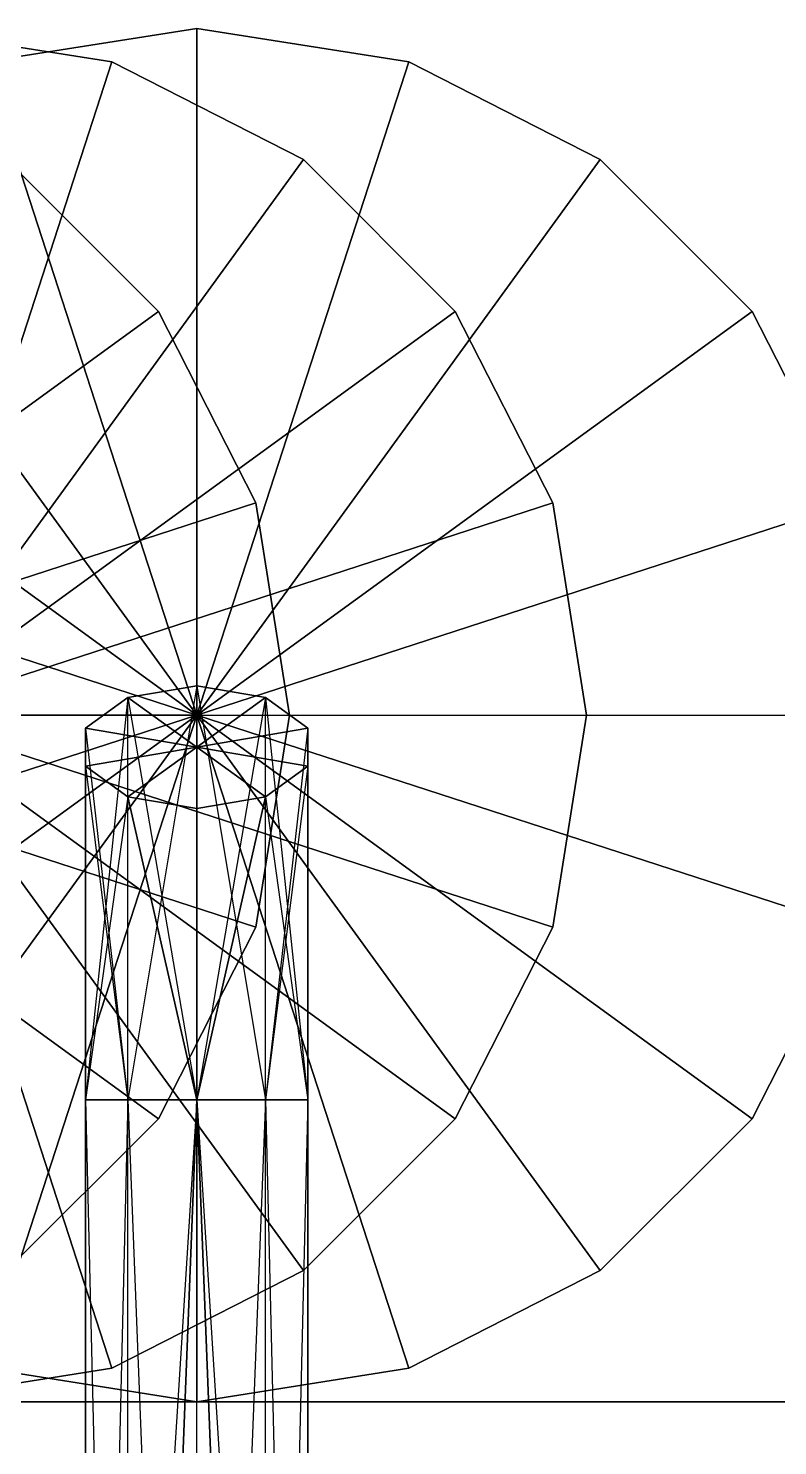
# Model space of a CAD drawing. Extents: x -2 to 217, y -2 to 10.
# Drawn here: x 112.996 to 114.278, y 0.425 to 2.85 of the extents above; entities that cross this region are included whole.
import ezdxf

# ---------------------------------------------------------------- set-up
doc = ezdxf.new("R2010")
doc.units = 0
doc.layers.add('UB3D', color=1, linetype='CONTINUOUS')

msp = doc.modelspace()

# ---------------------------------------------------------------- linework, layer by layer
at = {"layer": 'UB3D', "color": 27}
for points in [[(112.776, 2.85, -18.052), (113.139094, 2.792492, -18.052), (113.139094, 2.792492, -13.252), (112.776, 2.85, -13.252)], [(112.776, 1.675, -18.052), (113.139094, 2.792492, -18.052), (112.776, 2.85, -18.052)], [(112.776, 1.675, -13.252), (112.776, 2.85, -13.252), (113.139094, 2.792492, -13.252)], [(112.776, 2.85, -36.848), (113.139094, 2.792492, -36.848), (113.139094, 2.792492, -32.048), (112.776, 2.85, -32.048)], [(112.776, 1.675, -36.848), (113.139094, 2.792492, -36.848), (112.776, 2.85, -36.848)], [(112.776, 1.675, -32.048), (112.776, 2.85, -32.048), (113.139094, 2.792492, -32.048)], [(112.776, 2.85, 21.064), (113.139094, 2.792492, 21.064), (113.139094, 2.792492, 25.864), (112.776, 2.85, 25.864)], [(112.776, 1.675, 21.064), (113.139094, 2.792492, 21.064), (112.776, 2.85, 21.064)], [(112.776, 1.675, 25.864), (112.776, 2.85, 25.864), (113.139094, 2.792492, 25.864)], [(112.776, 2.85, 2.268), (113.139094, 2.792492, 2.268), (113.139094, 2.792492, 7.068), (112.776, 2.85, 7.068)], [(112.776, 1.675, 2.268), (113.139094, 2.792492, 2.268), (112.776, 2.85, 2.268)], [(112.776, 1.675, 7.068), (112.776, 2.85, 7.068), (113.139094, 2.792492, 7.068)], [(112.920906, 2.792492, 60.18), (113.284, 2.85, 60.18), (113.284, 2.85, 64.98), (112.920906, 2.792492, 64.98)], [(113.284, 1.675, 60.18), (113.284, 2.85, 60.18), (112.920906, 2.792492, 60.18)], [(113.284, 1.675, 64.98), (112.920906, 2.792492, 64.98), (113.284, 2.85, 64.98)], [(112.920906, 2.792492, 41.384), (113.284, 2.85, 41.384), (113.284, 2.85, 46.184), (112.920906, 2.792492, 46.184)], [(113.284, 1.675, 41.384), (113.284, 2.85, 41.384), (112.920906, 2.792492, 41.384)], [(113.284, 1.675, 46.184), (112.920906, 2.792492, 46.184), (113.284, 2.85, 46.184)], [(113.284, 2.85, 60.18), (113.647094, 2.792492, 60.18), (113.647094, 2.792492, 64.98), (113.284, 2.85, 64.98)], [(113.284, 1.675, 60.18), (113.647094, 2.792492, 60.18), (113.284, 2.85, 60.18)], [(113.284, 1.675, 64.98), (113.284, 2.85, 64.98), (113.647094, 2.792492, 64.98)], [(113.284, 2.85, 41.384), (113.647094, 2.792492, 41.384), (113.647094, 2.792492, 46.184), (113.284, 2.85, 46.184)], [(113.284, 1.675, 41.384), (113.647094, 2.792492, 41.384), (113.284, 2.85, 41.384)], [(113.284, 1.675, 46.184), (113.284, 2.85, 46.184), (113.647094, 2.792492, 46.184)], [(113.284, 1.675, 60.18), (112.920906, 2.792492, 60.18), (112.593353, 2.625595, 60.18)], [(113.284, 1.675, 64.98), (112.593353, 2.625595, 64.98), (112.920906, 2.792492, 64.98)], [(113.284, 1.675, 41.384), (112.920906, 2.792492, 41.384), (112.593353, 2.625595, 41.384)], [(113.284, 1.675, 46.184), (112.593353, 2.625595, 46.184), (112.920906, 2.792492, 46.184)], [(112.776, 1.675, -18.052), (113.466647, 2.625595, -18.052), (113.139094, 2.792492, -18.052)], [(112.776, 1.675, -13.252), (113.139094, 2.792492, -13.252), (113.466647, 2.625595, -13.252)], [(112.776, 1.675, -36.848), (113.466647, 2.625595, -36.848), (113.139094, 2.792492, -36.848)], [(112.776, 1.675, -32.048), (113.139094, 2.792492, -32.048), (113.466647, 2.625595, -32.048)], [(112.776, 1.675, 21.064), (113.466647, 2.625595, 21.064), (113.139094, 2.792492, 21.064)], [(112.776, 1.675, 25.864), (113.139094, 2.792492, 25.864), (113.466647, 2.625595, 25.864)], [(112.776, 1.675, 2.268), (113.466647, 2.625595, 2.268), (113.139094, 2.792492, 2.268)], [(112.776, 1.675, 7.068), (113.139094, 2.792492, 7.068), (113.466647, 2.625595, 7.068)], [(113.139094, 2.792492, -18.052), (113.466647, 2.625595, -18.052), (113.466647, 2.625595, -13.252), (113.139094, 2.792492, -13.252)], [(113.139094, 2.792492, -36.848), (113.466647, 2.625595, -36.848), (113.466647, 2.625595, -32.048), (113.139094, 2.792492, -32.048)], [(113.139094, 2.792492, 21.064), (113.466647, 2.625595, 21.064), (113.466647, 2.625595, 25.864), (113.139094, 2.792492, 25.864)], [(113.139094, 2.792492, 2.268), (113.466647, 2.625595, 2.268), (113.466647, 2.625595, 7.068), (113.139094, 2.792492, 7.068)], [(113.284, 1.675, 60.18), (113.974647, 2.625595, 60.18), (113.647094, 2.792492, 60.18)], [(113.284, 1.675, 64.98), (113.647094, 2.792492, 64.98), (113.974647, 2.625595, 64.98)], [(113.284, 1.675, 41.384), (113.974647, 2.625595, 41.384), (113.647094, 2.792492, 41.384)], [(113.284, 1.675, 46.184), (113.647094, 2.792492, 46.184), (113.974647, 2.625595, 46.184)], [(113.647094, 2.792492, 60.18), (113.974647, 2.625595, 60.18), (113.974647, 2.625595, 64.98), (113.647094, 2.792492, 64.98)], [(113.647094, 2.792492, 41.384), (113.974647, 2.625595, 41.384), (113.974647, 2.625595, 46.184), (113.647094, 2.792492, 46.184)], [(112.268, 1.675, -55.136), (113.218594, 2.365648, -55.136), (112.958647, 2.625595, -55.136)], [(112.268, 1.675, -50.336), (112.958647, 2.625595, -50.336), (113.218594, 2.365648, -50.336)], [(112.268, 1.675, -73.932), (113.218594, 2.365648, -73.932), (112.958647, 2.625595, -73.932)], [(112.268, 1.675, -69.132), (112.958647, 2.625595, -69.132), (113.218594, 2.365648, -69.132)], [(113.284, 1.675, 60.18), (112.593353, 2.625595, 60.18), (112.333406, 2.365648, 60.18)], [(113.284, 1.675, 64.98), (112.333406, 2.365648, 64.98), (112.593353, 2.625595, 64.98)], [(113.284, 1.675, 41.384), (112.593353, 2.625595, 41.384), (112.333406, 2.365648, 41.384)], [(113.284, 1.675, 46.184), (112.333406, 2.365648, 46.184), (112.593353, 2.625595, 46.184)], [(112.776, 1.675, -18.052), (113.726594, 2.365648, -18.052), (113.466647, 2.625595, -18.052)], [(112.776, 1.675, -13.252), (113.466647, 2.625595, -13.252), (113.726594, 2.365648, -13.252)], [(112.776, 1.675, -36.848), (113.726594, 2.365648, -36.848), (113.466647, 2.625595, -36.848)], [(112.776, 1.675, -32.048), (113.466647, 2.625595, -32.048), (113.726594, 2.365648, -32.048)], [(112.776, 1.675, 21.064), (113.726594, 2.365648, 21.064), (113.466647, 2.625595, 21.064)], [(112.776, 1.675, 25.864), (113.466647, 2.625595, 25.864), (113.726594, 2.365648, 25.864)], [(112.776, 1.675, 2.268), (113.726594, 2.365648, 2.268), (113.466647, 2.625595, 2.268)], [(112.776, 1.675, 7.068), (113.466647, 2.625595, 7.068), (113.726594, 2.365648, 7.068)], [(112.958647, 2.625595, -55.136), (113.218594, 2.365648, -55.136), (113.218594, 2.365648, -50.336), (112.958647, 2.625595, -50.336)], [(112.958647, 2.625595, -73.932), (113.218594, 2.365648, -73.932), (113.218594, 2.365648, -69.132), (112.958647, 2.625595, -69.132)], [(113.284, 1.675, 60.18), (114.234594, 2.365648, 60.18), (113.974647, 2.625595, 60.18)], [(113.284, 1.675, 64.98), (113.974647, 2.625595, 64.98), (114.234594, 2.365648, 64.98)], [(113.284, 1.675, 41.384), (114.234594, 2.365648, 41.384), (113.974647, 2.625595, 41.384)], [(113.284, 1.675, 46.184), (113.974647, 2.625595, 46.184), (114.234594, 2.365648, 46.184)], [(113.466647, 2.625595, -18.052), (113.726594, 2.365648, -18.052), (113.726594, 2.365648, -13.252), (113.466647, 2.625595, -13.252)], [(113.466647, 2.625595, -36.848), (113.726594, 2.365648, -36.848), (113.726594, 2.365648, -32.048), (113.466647, 2.625595, -32.048)], [(113.466647, 2.625595, 21.064), (113.726594, 2.365648, 21.064), (113.726594, 2.365648, 25.864), (113.466647, 2.625595, 25.864)], [(113.466647, 2.625595, 2.268), (113.726594, 2.365648, 2.268), (113.726594, 2.365648, 7.068), (113.466647, 2.625595, 7.068)], [(113.974647, 2.625595, 60.18), (114.234594, 2.365648, 60.18), (114.234594, 2.365648, 64.98), (113.974647, 2.625595, 64.98)], [(113.974647, 2.625595, 41.384), (114.234594, 2.365648, 41.384), (114.234594, 2.365648, 46.184), (113.974647, 2.625595, 46.184)], [(113.284, 1.675, 60.18), (112.333406, 2.365648, 60.18), (112.166509, 2.038095, 60.18)], [(113.284, 1.675, 64.98), (112.166509, 2.038095, 64.98), (112.333406, 2.365648, 64.98)], [(113.284, 1.675, 41.384), (112.333406, 2.365648, 41.384), (112.166509, 2.038095, 41.384)], [(113.284, 1.675, 46.184), (112.166509, 2.038095, 46.184), (112.333406, 2.365648, 46.184)], [(112.268, 1.675, -55.136), (113.385491, 2.038095, -55.136), (113.218594, 2.365648, -55.136)], [(112.268, 1.675, -50.336), (113.218594, 2.365648, -50.336), (113.385491, 2.038095, -50.336)], [(112.268, 1.675, -73.932), (113.385491, 2.038095, -73.932), (113.218594, 2.365648, -73.932)], [(112.268, 1.675, -69.132), (113.218594, 2.365648, -69.132), (113.385491, 2.038095, -69.132)], [(112.776, 1.675, -18.052), (113.893491, 2.038095, -18.052), (113.726594, 2.365648, -18.052)], [(112.776, 1.675, -13.252), (113.726594, 2.365648, -13.252), (113.893491, 2.038095, -13.252)], [(112.776, 1.675, -36.848), (113.893491, 2.038095, -36.848), (113.726594, 2.365648, -36.848)], [(112.776, 1.675, -32.048), (113.726594, 2.365648, -32.048), (113.893491, 2.038095, -32.048)], [(112.776, 1.675, 21.064), (113.893491, 2.038095, 21.064), (113.726594, 2.365648, 21.064)], [(112.776, 1.675, 25.864), (113.726594, 2.365648, 25.864), (113.893491, 2.038095, 25.864)], [(112.776, 1.675, 2.268), (113.893491, 2.038095, 2.268), (113.726594, 2.365648, 2.268)], [(112.776, 1.675, 7.068), (113.726594, 2.365648, 7.068), (113.893491, 2.038095, 7.068)], [(113.218594, 2.365648, -55.136), (113.385491, 2.038095, -55.136), (113.385491, 2.038095, -50.336), (113.218594, 2.365648, -50.336)], [(113.218594, 2.365648, -73.932), (113.385491, 2.038095, -73.932), (113.385491, 2.038095, -69.132), (113.218594, 2.365648, -69.132)], [(113.284, 1.675, 60.18), (114.401491, 2.038095, 60.18), (114.234594, 2.365648, 60.18)], [(113.284, 1.675, 64.98), (114.234594, 2.365648, 64.98), (114.401491, 2.038095, 64.98)], [(113.284, 1.675, 41.384), (114.401491, 2.038095, 41.384), (114.234594, 2.365648, 41.384)], [(113.284, 1.675, 46.184), (114.234594, 2.365648, 46.184), (114.401491, 2.038095, 46.184)], [(113.726594, 2.365648, -18.052), (113.893491, 2.038095, -18.052), (113.893491, 2.038095, -13.252), (113.726594, 2.365648, -13.252)], [(113.726594, 2.365648, -36.848), (113.893491, 2.038095, -36.848), (113.893491, 2.038095, -32.048), (113.726594, 2.365648, -32.048)], [(113.726594, 2.365648, 21.064), (113.893491, 2.038095, 21.064), (113.893491, 2.038095, 25.864), (113.726594, 2.365648, 25.864)], [(113.726594, 2.365648, 2.268), (113.893491, 2.038095, 2.268), (113.893491, 2.038095, 7.068), (113.726594, 2.365648, 7.068)], [(114.234594, 2.365648, 60.18), (114.401491, 2.038095, 60.18), (114.401491, 2.038095, 64.98), (114.234594, 2.365648, 64.98)], [(114.234594, 2.365648, 41.384), (114.401491, 2.038095, 41.384), (114.401491, 2.038095, 46.184), (114.234594, 2.365648, 46.184)], [(113.284, 1.675, 60.18), (112.166509, 2.038095, 60.18), (112.109, 1.675001, 60.18)], [(113.284, 1.675, 64.98), (112.109, 1.674999, 64.98), (112.166509, 2.038095, 64.98)], [(113.284, 1.675, 41.384), (112.166509, 2.038095, 41.384), (112.109, 1.675001, 41.384)], [(113.284, 1.675, 46.184), (112.109, 1.674999, 46.184), (112.166509, 2.038095, 46.184)], [(112.268, 1.675, -55.136), (113.442999, 1.675, -55.136), (113.385491, 2.038095, -55.136)], [(112.268, 1.675, -73.932), (113.442999, 1.675, -73.932), (113.385491, 2.038095, -73.932)], [(112.776, 1.675, -18.052), (113.950999, 1.675, -18.052), (113.893491, 2.038095, -18.052)], [(112.776, 1.675, -36.848), (113.950999, 1.675, -36.848), (113.893491, 2.038095, -36.848)], [(112.776, 1.675, 21.064), (113.950999, 1.675, 21.064), (113.893491, 2.038095, 21.064)], [(112.776, 1.675, 2.268), (113.950999, 1.675, 2.268), (113.893491, 2.038095, 2.268)], [(113.284, 1.675, 60.18), (114.458999, 1.675, 60.18), (114.401491, 2.038095, 60.18)], [(113.284, 1.675, 41.384), (114.458999, 1.675, 41.384), (114.401491, 2.038095, 41.384)], [(113.385491, 2.038095, -55.136), (113.442999, 1.674999, -55.136), (113.442999, 1.674999, -50.336), (113.385491, 2.038095, -50.336)], [(113.385491, 2.038095, -73.932), (113.442999, 1.674999, -73.932), (113.442999, 1.674999, -69.132), (113.385491, 2.038095, -69.132)], [(113.893491, 2.038095, -18.052), (113.950999, 1.674999, -18.052), (113.950999, 1.674999, -13.252), (113.893491, 2.038095, -13.252)], [(113.893491, 2.038095, -36.848), (113.950999, 1.674999, -36.848), (113.950999, 1.674999, -32.048), (113.893491, 2.038095, -32.048)], [(113.893491, 2.038095, 21.064), (113.950999, 1.674999, 21.064), (113.950999, 1.674999, 25.864), (113.893491, 2.038095, 25.864)], [(113.893491, 2.038095, 2.268), (113.950999, 1.674999, 2.268), (113.950999, 1.674999, 7.068), (113.893491, 2.038095, 7.068)], [(113.284, 1.675, 60.18), (112.109, 1.675001, 60.18), (112.166509, 1.311905, 60.18)], [(113.284, 1.675, 41.384), (112.109, 1.675001, 41.384), (112.166509, 1.311905, 41.384)], [(113.284, 1.675, 64.98), (112.166509, 1.311905, 64.98), (112.109, 1.674999, 64.98)], [(113.284, 1.675, 46.184), (112.166509, 1.311905, 46.184), (112.109, 1.674999, 46.184)], [(113.284, 1.675, 60.18), (112.166509, 1.311905, 60.18), (112.333406, 0.984352, 60.18)], [(113.284, 1.675, 64.98), (112.333406, 0.984352, 64.98), (112.166509, 1.311905, 64.98)], [(113.284, 1.675, 41.384), (112.166509, 1.311905, 41.384), (112.333406, 0.984352, 41.384)], [(113.284, 1.675, 46.184), (112.333406, 0.984352, 46.184), (112.166509, 1.311905, 46.184)], [(112.268, 1.675, -55.136), (112.958647, 0.724405, -55.136), (113.218594, 0.984352, -55.136)], [(112.268, 1.675, -55.136), (113.218594, 0.984352, -55.136), (113.385491, 1.311905, -55.136)], [(112.268, 1.675, -50.336), (113.442999, 1.675, -50.336), (113.385491, 1.311905, -50.336)], [(112.268, 1.675, -50.336), (113.385491, 1.311905, -50.336), (113.218594, 0.984352, -50.336)], [(112.268, 1.675, -50.336), (113.218594, 0.984352, -50.336), (112.958647, 0.724405, -50.336)], [(112.268, 1.675, -73.932), (112.958647, 0.724405, -73.932), (113.218594, 0.984352, -73.932)], [(112.268, 1.675, -73.932), (113.218594, 0.984352, -73.932), (113.385491, 1.311905, -73.932)], [(112.268, 1.675, -69.132), (113.442999, 1.675, -69.132), (113.385491, 1.311905, -69.132)], [(112.268, 1.675, -69.132), (113.385491, 1.311905, -69.132), (113.218594, 0.984352, -69.132)], [(112.268, 1.675, -69.132), (113.218594, 0.984352, -69.132), (112.958647, 0.724405, -69.132)], [(113.284, 1.675, 60.18), (112.333406, 0.984352, 60.18), (112.593353, 0.724405, 60.18)], [(113.284, 1.675, 64.98), (112.593353, 0.724405, 64.98), (112.333406, 0.984352, 64.98)], [(113.284, 1.675, 41.384), (112.333406, 0.984352, 41.384), (112.593353, 0.724405, 41.384)], [(113.284, 1.675, 46.184), (112.593353, 0.724405, 46.184), (112.333406, 0.984352, 46.184)], [(113.284, 1.675, 60.18), (112.593353, 0.724405, 60.18), (112.920906, 0.557508, 60.18)], [(113.284, 1.675, 64.98), (112.920906, 0.557508, 64.98), (112.593353, 0.724405, 64.98)], [(113.284, 1.675, 41.384), (112.593353, 0.724405, 41.384), (112.920906, 0.557508, 41.384)], [(113.284, 1.675, 46.184), (112.920906, 0.557508, 46.184), (112.593353, 0.724405, 46.184)], [(112.776, 1.675, -18.052), (112.776, 0.499999, -18.052), (113.139094, 0.557508, -18.052)], [(112.776, 1.675, -18.052), (113.139094, 0.557508, -18.052), (113.466647, 0.724405, -18.052)], [(112.776, 1.675, -18.052), (113.466647, 0.724405, -18.052), (113.726594, 0.984352, -18.052)], [(112.776, 1.675, -18.052), (113.726594, 0.984352, -18.052), (113.893491, 1.311905, -18.052)], [(112.776, 1.675, -13.252), (113.950999, 1.675, -13.252), (113.893491, 1.311905, -13.252)], [(112.776, 1.675, -13.252), (113.893491, 1.311905, -13.252), (113.726594, 0.984352, -13.252)], [(112.776, 1.675, -13.252), (113.726594, 0.984352, -13.252), (113.466647, 0.724405, -13.252)], [(112.776, 1.675, -13.252), (113.466647, 0.724405, -13.252), (113.139094, 0.557508, -13.252)], [(112.776, 1.675, -13.252), (113.139094, 0.557508, -13.252), (112.776, 0.499999, -13.252)], [(112.776, 1.675, -36.848), (112.776, 0.499999, -36.848), (113.139094, 0.557508, -36.848)], [(112.776, 1.675, -36.848), (113.139094, 0.557508, -36.848), (113.466647, 0.724405, -36.848)], [(112.776, 1.675, -36.848), (113.466647, 0.724405, -36.848), (113.726594, 0.984352, -36.848)], [(112.776, 1.675, -36.848), (113.726594, 0.984352, -36.848), (113.893491, 1.311905, -36.848)], [(112.776, 1.675, -32.048), (113.950999, 1.675, -32.048), (113.893491, 1.311905, -32.048)], [(112.776, 1.675, -32.048), (113.893491, 1.311905, -32.048), (113.726594, 0.984352, -32.048)], [(112.776, 1.675, -32.048), (113.726594, 0.984352, -32.048), (113.466647, 0.724405, -32.048)], [(112.776, 1.675, -32.048), (113.466647, 0.724405, -32.048), (113.139094, 0.557508, -32.048)], [(112.776, 1.675, -32.048), (113.139094, 0.557508, -32.048), (112.776, 0.499999, -32.048)], [(112.776, 1.675, 21.064), (112.776, 0.499999, 21.064), (113.139094, 0.557508, 21.064)], [(112.776, 1.675, 21.064), (113.139094, 0.557508, 21.064), (113.466647, 0.724405, 21.064)], [(112.776, 1.675, 21.064), (113.466647, 0.724405, 21.064), (113.726594, 0.984352, 21.064)], [(112.776, 1.675, 21.064), (113.726594, 0.984352, 21.064), (113.893491, 1.311905, 21.064)], [(112.776, 1.675, 25.864), (113.950999, 1.675, 25.864), (113.893491, 1.311905, 25.864)], [(112.776, 1.675, 25.864), (113.893491, 1.311905, 25.864), (113.726594, 0.984352, 25.864)], [(112.776, 1.675, 25.864), (113.726594, 0.984352, 25.864), (113.466647, 0.724405, 25.864)], [(112.776, 1.675, 25.864), (113.466647, 0.724405, 25.864), (113.139094, 0.557508, 25.864)], [(112.776, 1.675, 25.864), (113.139094, 0.557508, 25.864), (112.776, 0.499999, 25.864)], [(112.776, 1.675, 2.268), (112.776, 0.499999, 2.268), (113.139094, 0.557508, 2.268)], [(112.776, 1.675, 2.268), (113.139094, 0.557508, 2.268), (113.466647, 0.724405, 2.268)], [(112.776, 1.675, 2.268), (113.466647, 0.724405, 2.268), (113.726594, 0.984352, 2.268)], [(112.776, 1.675, 2.268), (113.726594, 0.984352, 2.268), (113.893491, 1.311905, 2.268)], [(112.776, 1.675, 7.068), (113.950999, 1.675, 7.068), (113.893491, 1.311905, 7.068)], [(112.776, 1.675, 7.068), (113.893491, 1.311905, 7.068), (113.726594, 0.984352, 7.068)], [(112.776, 1.675, 7.068), (113.726594, 0.984352, 7.068), (113.466647, 0.724405, 7.068)], [(112.776, 1.675, 7.068), (113.466647, 0.724405, 7.068), (113.139094, 0.557508, 7.068)], [(112.776, 1.675, 7.068), (113.139094, 0.557508, 7.068), (112.776, 0.499999, 7.068)], [(113.284, 1.675, 60.18), (112.920906, 0.557508, 60.18), (113.284, 0.499999, 60.18)], [(113.284, 1.675, 64.98), (113.284, 0.499999, 64.98), (112.920906, 0.557508, 64.98)], [(113.284, 1.675, 41.384), (112.920906, 0.557508, 41.384), (113.284, 0.499999, 41.384)], [(113.284, 1.675, 46.184), (113.284, 0.499999, 46.184), (112.920906, 0.557508, 46.184)], [(113.284, 1.675, 60.18), (113.284, 0.499999, 60.18), (113.647094, 0.557508, 60.18)], [(113.284, 1.675, 60.18), (113.647094, 0.557508, 60.18), (113.974647, 0.724405, 60.18)], [(113.284, 1.675, 60.18), (113.974647, 0.724405, 60.18), (114.234594, 0.984352, 60.18)], [(113.284, 1.675, 60.18), (114.234594, 0.984352, 60.18), (114.401491, 1.311905, 60.18)], [(113.284, 1.675, 64.98), (114.458999, 1.675, 64.98), (114.401491, 1.311905, 64.98)], [(113.284, 1.675, 64.98), (114.401491, 1.311905, 64.98), (114.234594, 0.984352, 64.98)], [(113.284, 1.675, 64.98), (114.234594, 0.984352, 64.98), (113.974647, 0.724405, 64.98)], [(113.284, 1.675, 64.98), (113.974647, 0.724405, 64.98), (113.647094, 0.557508, 64.98)], [(113.284, 1.675, 64.98), (113.647094, 0.557508, 64.98), (113.284, 0.499999, 64.98)], [(113.284, 1.675, 41.384), (113.284, 0.499999, 41.384), (113.647094, 0.557508, 41.384)], [(113.284, 1.675, 41.384), (113.647094, 0.557508, 41.384), (113.974647, 0.724405, 41.384)], [(113.284, 1.675, 41.384), (113.974647, 0.724405, 41.384), (114.234594, 0.984352, 41.384)], [(113.284, 1.675, 41.384), (114.234594, 0.984352, 41.384), (114.401491, 1.311905, 41.384)], [(113.284, 1.675, 46.184), (114.458999, 1.675, 46.184), (114.401491, 1.311905, 46.184)], [(113.284, 1.675, 46.184), (114.401491, 1.311905, 46.184), (114.234594, 0.984352, 46.184)], [(113.284, 1.675, 46.184), (114.234594, 0.984352, 46.184), (113.974647, 0.724405, 46.184)], [(113.284, 1.675, 46.184), (113.974647, 0.724405, 46.184), (113.647094, 0.557508, 46.184)], [(113.284, 1.675, 46.184), (113.647094, 0.557508, 46.184), (113.284, 0.499999, 46.184)], [(113.442999, 1.674999, -55.136), (113.385491, 1.311905, -55.136), (113.385491, 1.311905, -50.336), (113.442999, 1.674999, -50.336)], [(113.442999, 1.674999, -73.932), (113.385491, 1.311905, -73.932), (113.385491, 1.311905, -69.132), (113.442999, 1.674999, -69.132)], [(113.950999, 1.674999, -18.052), (113.893491, 1.311905, -18.052), (113.893491, 1.311905, -13.252), (113.950999, 1.674999, -13.252)], [(113.950999, 1.674999, -36.848), (113.893491, 1.311905, -36.848), (113.893491, 1.311905, -32.048), (113.950999, 1.674999, -32.048)], [(113.950999, 1.674999, 21.064), (113.893491, 1.311905, 21.064), (113.893491, 1.311905, 25.864), (113.950999, 1.674999, 25.864)], [(113.950999, 1.674999, 2.268), (113.893491, 1.311905, 2.268), (113.893491, 1.311905, 7.068), (113.950999, 1.674999, 7.068)], [(113.385491, 1.311905, -55.136), (113.218594, 0.984352, -55.136), (113.218594, 0.984352, -50.336), (113.385491, 1.311905, -50.336)], [(113.385491, 1.311905, -73.932), (113.218594, 0.984352, -73.932), (113.218594, 0.984352, -69.132), (113.385491, 1.311905, -69.132)], [(113.893491, 1.311905, -18.052), (113.726594, 0.984352, -18.052), (113.726594, 0.984352, -13.252), (113.893491, 1.311905, -13.252)], [(113.893491, 1.311905, -36.848), (113.726594, 0.984352, -36.848), (113.726594, 0.984352, -32.048), (113.893491, 1.311905, -32.048)], [(113.893491, 1.311905, 21.064), (113.726594, 0.984352, 21.064), (113.726594, 0.984352, 25.864), (113.893491, 1.311905, 25.864)], [(113.893491, 1.311905, 2.268), (113.726594, 0.984352, 2.268), (113.726594, 0.984352, 7.068), (113.893491, 1.311905, 7.068)], [(114.401491, 1.311905, 60.18), (114.234594, 0.984352, 60.18), (114.234594, 0.984352, 64.98), (114.401491, 1.311905, 64.98)], [(114.401491, 1.311905, 41.384), (114.234594, 0.984352, 41.384), (114.234594, 0.984352, 46.184), (114.401491, 1.311905, 46.184)], [(113.218594, 0.984352, -55.136), (112.958647, 0.724405, -55.136), (112.958647, 0.724405, -50.336), (113.218594, 0.984352, -50.336)], [(113.218594, 0.984352, -73.932), (112.958647, 0.724405, -73.932), (112.958647, 0.724405, -69.132), (113.218594, 0.984352, -69.132)], [(113.726594, 0.984352, -18.052), (113.466647, 0.724405, -18.052), (113.466647, 0.724405, -13.252), (113.726594, 0.984352, -13.252)], [(113.726594, 0.984352, -36.848), (113.466647, 0.724405, -36.848), (113.466647, 0.724405, -32.048), (113.726594, 0.984352, -32.048)], [(113.726594, 0.984352, 21.064), (113.466647, 0.724405, 21.064), (113.466647, 0.724405, 25.864), (113.726594, 0.984352, 25.864)], [(113.726594, 0.984352, 2.268), (113.466647, 0.724405, 2.268), (113.466647, 0.724405, 7.068), (113.726594, 0.984352, 7.068)], [(114.234594, 0.984352, 60.18), (113.974647, 0.724405, 60.18), (113.974647, 0.724405, 64.98), (114.234594, 0.984352, 64.98)], [(114.234594, 0.984352, 41.384), (113.974647, 0.724405, 41.384), (113.974647, 0.724405, 46.184), (114.234594, 0.984352, 46.184)], [(113.466647, 0.724405, -18.052), (113.139094, 0.557508, -18.052), (113.139094, 0.557508, -13.252), (113.466647, 0.724405, -13.252)], [(113.466647, 0.724405, -36.848), (113.139094, 0.557508, -36.848), (113.139094, 0.557508, -32.048), (113.466647, 0.724405, -32.048)], [(113.466647, 0.724405, 21.064), (113.139094, 0.557508, 21.064), (113.139094, 0.557508, 25.864), (113.466647, 0.724405, 25.864)], [(113.466647, 0.724405, 2.268), (113.139094, 0.557508, 2.268), (113.139094, 0.557508, 7.068), (113.466647, 0.724405, 7.068)], [(113.974647, 0.724405, 60.18), (113.647094, 0.557508, 60.18), (113.647094, 0.557508, 64.98), (113.974647, 0.724405, 64.98)], [(113.974647, 0.724405, 41.384), (113.647094, 0.557508, 41.384), (113.647094, 0.557508, 46.184), (113.974647, 0.724405, 46.184)], [(113.139094, 0.557508, -18.052), (112.776, 0.499999, -18.052), (112.776, 0.499999, -13.252), (113.139094, 0.557508, -13.252)], [(113.139094, 0.557508, -36.848), (112.776, 0.499999, -36.848), (112.776, 0.499999, -32.048), (113.139094, 0.557508, -32.048)], [(113.139094, 0.557508, 21.064), (112.776, 0.499999, 21.064), (112.776, 0.499999, 25.864), (113.139094, 0.557508, 25.864)], [(113.139094, 0.557508, 2.268), (112.776, 0.499999, 2.268), (112.776, 0.499999, 7.068), (113.139094, 0.557508, 7.068)], [(113.284, 0.499999, 60.18), (112.920906, 0.557508, 60.18), (112.920906, 0.557508, 64.98), (113.284, 0.499999, 64.98)], [(113.284, 0.499999, 41.384), (112.920906, 0.557508, 41.384), (112.920906, 0.557508, 46.184), (113.284, 0.499999, 46.184)], [(113.647094, 0.557508, 60.18), (113.284, 0.499999, 60.18), (113.284, 0.499999, 64.98), (113.647094, 0.557508, 64.98)], [(113.647094, 0.557508, 41.384), (113.284, 0.499999, 41.384), (113.284, 0.499999, 46.184), (113.647094, 0.557508, 46.184)]]:
    msp.add_3dface(points, dxfattribs=at)
at = {"layer": 'UB3D', "color": 254}
for points in [[(113.284, 1.016807, 69.48), (113.284, 1.725101, 68.28), (113.1664, 1.016807, 69.4418)], [(113.284, 1.725101, 68.28), (113.1664, 1.016807, 69.4418), (113.1664, 1.705058, 68.28)], [(113.284, 1.725101, 68.28), (113.284, 1.725101, 64.28), (113.1664, 1.705058, 68.28)], [(113.284, 1.725101, 64.28), (113.1664, 1.705058, 68.28), (113.1664, 1.705058, 64.28)], [(113.284, 1.620168, 64.28), (113.1664, 1.705058, 64.28), (113.284, 1.725101, 64.28)], [(113.1664, 1.705058, 56.88), (113.284, 1.016807, 55.68), (113.284, 1.725101, 56.88)], [(113.1664, 1.705058, 56.88), (113.1664, 1.705058, 60.88), (113.284, 1.725101, 56.88)], [(113.1664, 1.705058, 60.88), (113.284, 1.725101, 56.88), (113.284, 1.725101, 60.88)], [(113.284, 1.620168, 60.88), (113.284, 1.725101, 60.88), (113.1664, 1.705058, 60.88)], [(113.284, 1.016807, 50.684), (113.284, 1.725101, 49.484), (113.1664, 1.016807, 50.6458)], [(113.284, 1.725101, 49.484), (113.1664, 1.016807, 50.6458), (113.1664, 1.705058, 49.484)], [(113.284, 1.725101, 49.484), (113.284, 1.725101, 45.484), (113.1664, 1.705058, 49.484)], [(113.284, 1.725101, 45.484), (113.1664, 1.705058, 49.484), (113.1664, 1.705058, 45.484)], [(113.284, 1.620168, 45.484), (113.1664, 1.705058, 45.484), (113.284, 1.725101, 45.484)], [(113.1664, 1.705058, 38.084), (113.284, 1.016807, 36.884), (113.284, 1.725101, 38.084)], [(113.1664, 1.705058, 38.084), (113.1664, 1.705058, 42.084), (113.284, 1.725101, 38.084)], [(113.1664, 1.705058, 42.084), (113.284, 1.725101, 38.084), (113.284, 1.725101, 42.084)], [(113.284, 1.620168, 42.084), (113.284, 1.725101, 42.084), (113.1664, 1.705058, 42.084)], [(113.4016, 1.705058, 68.28), (113.284, 1.016807, 69.48), (113.284, 1.725101, 68.28)], [(113.4016, 1.705058, 68.28), (113.4016, 1.705058, 64.28), (113.284, 1.725101, 68.28)], [(113.4016, 1.705058, 64.28), (113.284, 1.725101, 68.28), (113.284, 1.725101, 64.28)], [(113.284, 1.620168, 64.28), (113.284, 1.725101, 64.28), (113.4016, 1.705058, 64.28)], [(113.284, 1.016807, 55.68), (113.284, 1.725101, 56.88), (113.4016, 1.016807, 55.7182)], [(113.284, 1.725101, 56.88), (113.4016, 1.016807, 55.7182), (113.4016, 1.705058, 56.88)], [(113.284, 1.725101, 56.88), (113.284, 1.725101, 60.88), (113.4016, 1.705058, 56.88)], [(113.284, 1.725101, 60.88), (113.4016, 1.705058, 56.88), (113.4016, 1.705058, 60.88)], [(113.284, 1.620168, 60.88), (113.4016, 1.705058, 60.88), (113.284, 1.725101, 60.88)], [(113.4016, 1.705058, 49.484), (113.284, 1.016807, 50.684), (113.284, 1.725101, 49.484)], [(113.4016, 1.705058, 49.484), (113.4016, 1.705058, 45.484), (113.284, 1.725101, 49.484)], [(113.4016, 1.705058, 45.484), (113.284, 1.725101, 49.484), (113.284, 1.725101, 45.484)], [(113.284, 1.620168, 45.484), (113.284, 1.725101, 45.484), (113.4016, 1.705058, 45.484)], [(113.284, 1.016807, 36.884), (113.284, 1.725101, 38.084), (113.4016, 1.016807, 36.9222)], [(113.284, 1.725101, 38.084), (113.4016, 1.016807, 36.9222), (113.4016, 1.705058, 38.084)], [(113.284, 1.725101, 38.084), (113.284, 1.725101, 42.084), (113.4016, 1.705058, 38.084)], [(113.284, 1.725101, 42.084), (113.4016, 1.705058, 38.084), (113.4016, 1.705058, 42.084)], [(113.284, 1.620168, 42.084), (113.4016, 1.705058, 42.084), (113.284, 1.725101, 42.084)], [(113.1664, 1.016807, 69.4418), (113.1664, 1.705058, 68.28), (113.0938, 1.016807, 69.3418)], [(113.1664, 1.705058, 68.28), (113.0938, 1.016807, 69.3418), (113.0938, 1.652592, 68.28)], [(113.1664, 1.705058, 68.28), (113.1664, 1.705058, 64.28), (113.0938, 1.652592, 68.28)], [(113.1664, 1.705058, 64.28), (113.0938, 1.652592, 68.28), (113.0938, 1.652592, 64.28)], [(113.284, 1.620168, 64.28), (113.0938, 1.652592, 64.28), (113.1664, 1.705058, 64.28)], [(113.0938, 1.652592, 56.88), (113.1664, 1.016807, 55.7182), (113.1664, 1.705058, 56.88)], [(113.0938, 1.652592, 56.88), (113.0938, 1.652592, 60.88), (113.1664, 1.705058, 56.88)], [(113.0938, 1.652592, 60.88), (113.1664, 1.705058, 56.88), (113.1664, 1.705058, 60.88)], [(113.284, 1.620168, 60.88), (113.1664, 1.705058, 60.88), (113.0938, 1.652592, 60.88)], [(113.1664, 1.016807, 50.6458), (113.1664, 1.705058, 49.484), (113.0938, 1.016807, 50.5458)], [(113.1664, 1.705058, 49.484), (113.0938, 1.016807, 50.5458), (113.0938, 1.652592, 49.484)], [(113.1664, 1.705058, 49.484), (113.1664, 1.705058, 45.484), (113.0938, 1.652592, 49.484)], [(113.1664, 1.705058, 45.484), (113.0938, 1.652592, 49.484), (113.0938, 1.652592, 45.484)], [(113.284, 1.620168, 45.484), (113.0938, 1.652592, 45.484), (113.1664, 1.705058, 45.484)], [(113.0938, 1.652592, 38.084), (113.1664, 1.016807, 36.9222), (113.1664, 1.705058, 38.084)], [(113.0938, 1.652592, 38.084), (113.0938, 1.652592, 42.084), (113.1664, 1.705058, 38.084)], [(113.0938, 1.652592, 42.084), (113.1664, 1.705058, 38.084), (113.1664, 1.705058, 42.084)], [(113.284, 1.620168, 42.084), (113.1664, 1.705058, 42.084), (113.0938, 1.652592, 42.084)], [(113.1664, 1.016807, 55.7182), (113.1664, 1.705058, 56.88), (113.284, 1.016807, 55.68)], [(113.1664, 1.016807, 36.9222), (113.1664, 1.705058, 38.084), (113.284, 1.016807, 36.884)], [(113.4016, 1.016807, 69.4418), (113.4016, 1.705058, 68.28), (113.284, 1.016807, 69.48)], [(113.284, 1.620168, 64.28), (113.4016, 1.705058, 64.28), (113.4742, 1.652592, 64.28)], [(113.284, 1.620168, 60.88), (113.4742, 1.652592, 60.88), (113.4016, 1.705058, 60.88)], [(113.4016, 1.016807, 50.6458), (113.4016, 1.705058, 49.484), (113.284, 1.016807, 50.684)], [(113.284, 1.620168, 45.484), (113.4016, 1.705058, 45.484), (113.4742, 1.652592, 45.484)], [(113.284, 1.620168, 42.084), (113.4742, 1.652592, 42.084), (113.4016, 1.705058, 42.084)], [(113.4742, 1.652592, 68.28), (113.4016, 1.016807, 69.4418), (113.4016, 1.705058, 68.28)], [(113.4742, 1.652592, 68.28), (113.4742, 1.652592, 64.28), (113.4016, 1.705058, 68.28)], [(113.4742, 1.652592, 64.28), (113.4016, 1.705058, 68.28), (113.4016, 1.705058, 64.28)], [(113.4016, 1.016807, 55.7182), (113.4016, 1.705058, 56.88), (113.4742, 1.016807, 55.8182)], [(113.4016, 1.705058, 56.88), (113.4742, 1.016807, 55.8182), (113.4742, 1.652592, 56.88)], [(113.4016, 1.705058, 56.88), (113.4016, 1.705058, 60.88), (113.4742, 1.652592, 56.88)], [(113.4016, 1.705058, 60.88), (113.4742, 1.652592, 56.88), (113.4742, 1.652592, 60.88)], [(113.4742, 1.652592, 49.484), (113.4016, 1.016807, 50.6458), (113.4016, 1.705058, 49.484)], [(113.4742, 1.652592, 49.484), (113.4742, 1.652592, 45.484), (113.4016, 1.705058, 49.484)], [(113.4742, 1.652592, 45.484), (113.4016, 1.705058, 49.484), (113.4016, 1.705058, 45.484)], [(113.4016, 1.016807, 36.9222), (113.4016, 1.705058, 38.084), (113.4742, 1.016807, 37.0222)], [(113.4016, 1.705058, 38.084), (113.4742, 1.016807, 37.0222), (113.4742, 1.652592, 38.084)], [(113.4016, 1.705058, 38.084), (113.4016, 1.705058, 42.084), (113.4742, 1.652592, 38.084)], [(113.4016, 1.705058, 42.084), (113.4742, 1.652592, 38.084), (113.4742, 1.652592, 42.084)], [(113.0938, 1.016807, 69.3418), (113.0938, 1.652592, 68.28), (113.0938, 1.016807, 69.2182)], [(113.0938, 1.652592, 68.28), (113.0938, 1.016807, 69.2182), (113.0938, 1.587744, 68.28)], [(113.0938, 1.652592, 68.28), (113.0938, 1.652592, 64.28), (113.0938, 1.587744, 68.28)], [(113.0938, 1.652592, 64.28), (113.0938, 1.587744, 68.28), (113.0938, 1.587744, 64.28)], [(113.284, 1.620168, 64.28), (113.0938, 1.587744, 64.28), (113.0938, 1.652592, 64.28)], [(113.0938, 1.587744, 56.88), (113.0938, 1.016807, 55.8182), (113.0938, 1.652592, 56.88)], [(113.0938, 1.016807, 55.8182), (113.0938, 1.652592, 56.88), (113.1664, 1.016807, 55.7182)], [(113.0938, 1.587744, 56.88), (113.0938, 1.587744, 60.88), (113.0938, 1.652592, 56.88)], [(113.0938, 1.587744, 60.88), (113.0938, 1.652592, 56.88), (113.0938, 1.652592, 60.88)], [(113.284, 1.620168, 60.88), (113.0938, 1.652592, 60.88), (113.0938, 1.587744, 60.88)], [(113.0938, 1.016807, 50.5458), (113.0938, 1.652592, 49.484), (113.0938, 1.016807, 50.4222)], [(113.0938, 1.652592, 49.484), (113.0938, 1.016807, 50.4222), (113.0938, 1.587744, 49.484)], [(113.0938, 1.652592, 49.484), (113.0938, 1.652592, 45.484), (113.0938, 1.587744, 49.484)], [(113.0938, 1.652592, 45.484), (113.0938, 1.587744, 49.484), (113.0938, 1.587744, 45.484)], [(113.284, 1.620168, 45.484), (113.0938, 1.587744, 45.484), (113.0938, 1.652592, 45.484)], [(113.0938, 1.587744, 38.084), (113.0938, 1.016807, 37.0222), (113.0938, 1.652592, 38.084)], [(113.0938, 1.016807, 37.0222), (113.0938, 1.652592, 38.084), (113.1664, 1.016807, 36.9222)], [(113.0938, 1.587744, 38.084), (113.0938, 1.587744, 42.084), (113.0938, 1.652592, 38.084)], [(113.0938, 1.587744, 42.084), (113.0938, 1.652592, 38.084), (113.0938, 1.652592, 42.084)], [(113.284, 1.620168, 42.084), (113.0938, 1.652592, 42.084), (113.0938, 1.587744, 42.084)], [(113.284, 1.620168, 64.28), (113.4742, 1.652592, 64.28), (113.4742, 1.587744, 64.28)], [(113.284, 1.620168, 60.88), (113.4742, 1.587744, 60.88), (113.4742, 1.652592, 60.88)], [(113.284, 1.620168, 45.484), (113.4742, 1.652592, 45.484), (113.4742, 1.587744, 45.484)], [(113.284, 1.620168, 42.084), (113.4742, 1.587744, 42.084), (113.4742, 1.652592, 42.084)], [(113.4742, 1.016807, 69.3418), (113.4742, 1.652592, 68.28), (113.4016, 1.016807, 69.4418)], [(113.4742, 1.016807, 50.5458), (113.4742, 1.652592, 49.484), (113.4016, 1.016807, 50.6458)], [(113.4742, 1.587744, 68.28), (113.4742, 1.016807, 69.3418), (113.4742, 1.652592, 68.28)], [(113.4742, 1.587744, 68.28), (113.4742, 1.587744, 64.28), (113.4742, 1.652592, 68.28)], [(113.4742, 1.587744, 64.28), (113.4742, 1.652592, 68.28), (113.4742, 1.652592, 64.28)], [(113.4742, 1.016807, 55.8182), (113.4742, 1.652592, 56.88), (113.4742, 1.016807, 55.9418)], [(113.4742, 1.652592, 56.88), (113.4742, 1.016807, 55.9418), (113.4742, 1.587744, 56.88)], [(113.4742, 1.652592, 56.88), (113.4742, 1.652592, 60.88), (113.4742, 1.587744, 56.88)], [(113.4742, 1.652592, 60.88), (113.4742, 1.587744, 56.88), (113.4742, 1.587744, 60.88)], [(113.4742, 1.587744, 49.484), (113.4742, 1.016807, 50.5458), (113.4742, 1.652592, 49.484)], [(113.4742, 1.587744, 49.484), (113.4742, 1.587744, 45.484), (113.4742, 1.652592, 49.484)], [(113.4742, 1.587744, 45.484), (113.4742, 1.652592, 49.484), (113.4742, 1.652592, 45.484)], [(113.4742, 1.016807, 37.0222), (113.4742, 1.652592, 38.084), (113.4742, 1.016807, 37.1458)], [(113.4742, 1.652592, 38.084), (113.4742, 1.016807, 37.1458), (113.4742, 1.587744, 38.084)], [(113.4742, 1.652592, 38.084), (113.4742, 1.652592, 42.084), (113.4742, 1.587744, 38.084)], [(113.4742, 1.652592, 42.084), (113.4742, 1.587744, 38.084), (113.4742, 1.587744, 42.084)], [(113.284, 1.620168, 64.28), (113.1664, 1.535278, 64.28), (113.0938, 1.587744, 64.28)], [(113.284, 1.620168, 60.88), (113.0938, 1.587744, 60.88), (113.1664, 1.535278, 60.88)], [(113.284, 1.620168, 45.484), (113.1664, 1.535278, 45.484), (113.0938, 1.587744, 45.484)], [(113.284, 1.620168, 42.084), (113.0938, 1.587744, 42.084), (113.1664, 1.535278, 42.084)], [(113.284, 1.620168, 64.28), (113.284, 1.515236, 64.28), (113.1664, 1.535278, 64.28)], [(113.284, 1.620168, 60.88), (113.1664, 1.535278, 60.88), (113.284, 1.515236, 60.88)], [(113.284, 1.620168, 45.484), (113.284, 1.515236, 45.484), (113.1664, 1.535278, 45.484)], [(113.284, 1.620168, 42.084), (113.1664, 1.535278, 42.084), (113.284, 1.515236, 42.084)], [(113.284, 1.620168, 64.28), (113.4742, 1.587744, 64.28), (113.4016, 1.535278, 64.28)], [(113.284, 1.620168, 64.28), (113.4016, 1.535278, 64.28), (113.284, 1.515236, 64.28)], [(113.284, 1.620168, 60.88), (113.284, 1.515236, 60.88), (113.4016, 1.535278, 60.88)], [(113.284, 1.620168, 60.88), (113.4016, 1.535278, 60.88), (113.4742, 1.587744, 60.88)], [(113.284, 1.620168, 45.484), (113.4742, 1.587744, 45.484), (113.4016, 1.535278, 45.484)], [(113.284, 1.620168, 45.484), (113.4016, 1.535278, 45.484), (113.284, 1.515236, 45.484)], [(113.284, 1.620168, 42.084), (113.284, 1.515236, 42.084), (113.4016, 1.535278, 42.084)], [(113.284, 1.620168, 42.084), (113.4016, 1.535278, 42.084), (113.4742, 1.587744, 42.084)], [(113.0938, 1.016807, 69.2182), (113.0938, 1.587744, 68.28), (113.1664, 1.016807, 69.1182)], [(113.0938, 1.587744, 68.28), (113.1664, 1.016807, 69.1182), (113.1664, 1.535278, 68.28)], [(113.0938, 1.587744, 68.28), (113.0938, 1.587744, 64.28), (113.1664, 1.535278, 68.28)], [(113.0938, 1.587744, 64.28), (113.1664, 1.535278, 68.28), (113.1664, 1.535278, 64.28)], [(113.1664, 1.535278, 56.88), (113.0938, 1.016807, 55.9418), (113.0938, 1.587744, 56.88)], [(113.0938, 1.016807, 55.9418), (113.0938, 1.587744, 56.88), (113.0938, 1.016807, 55.8182)], [(113.1664, 1.535278, 56.88), (113.1664, 1.535278, 60.88), (113.0938, 1.587744, 56.88)], [(113.1664, 1.535278, 60.88), (113.0938, 1.587744, 56.88), (113.0938, 1.587744, 60.88)], [(113.0938, 1.016807, 50.4222), (113.0938, 1.587744, 49.484), (113.1664, 1.016807, 50.3222)], [(113.0938, 1.587744, 49.484), (113.1664, 1.016807, 50.3222), (113.1664, 1.535278, 49.484)], [(113.0938, 1.587744, 49.484), (113.0938, 1.587744, 45.484), (113.1664, 1.535278, 49.484)], [(113.0938, 1.587744, 45.484), (113.1664, 1.535278, 49.484), (113.1664, 1.535278, 45.484)], [(113.1664, 1.535278, 38.084), (113.0938, 1.016807, 37.1458), (113.0938, 1.587744, 38.084)], [(113.0938, 1.016807, 37.1458), (113.0938, 1.587744, 38.084), (113.0938, 1.016807, 37.0222)], [(113.1664, 1.535278, 38.084), (113.1664, 1.535278, 42.084), (113.0938, 1.587744, 38.084)], [(113.1664, 1.535278, 42.084), (113.0938, 1.587744, 38.084), (113.0938, 1.587744, 42.084)], [(113.4016, 1.535278, 68.28), (113.4742, 1.016807, 69.2182), (113.4742, 1.587744, 68.28)], [(113.4016, 1.535278, 68.28), (113.4016, 1.535278, 64.28), (113.4742, 1.587744, 68.28)], [(113.4016, 1.535278, 64.28), (113.4742, 1.587744, 68.28), (113.4742, 1.587744, 64.28)], [(113.4742, 1.016807, 55.9418), (113.4742, 1.587744, 56.88), (113.4016, 1.016807, 56.0418)], [(113.4742, 1.587744, 56.88), (113.4016, 1.016807, 56.0418), (113.4016, 1.535278, 56.88)], [(113.4742, 1.587744, 56.88), (113.4742, 1.587744, 60.88), (113.4016, 1.535278, 56.88)], [(113.4742, 1.587744, 60.88), (113.4016, 1.535278, 56.88), (113.4016, 1.535278, 60.88)], [(113.4016, 1.535278, 49.484), (113.4742, 1.016807, 50.4222), (113.4742, 1.587744, 49.484)], [(113.4016, 1.535278, 49.484), (113.4016, 1.535278, 45.484), (113.4742, 1.587744, 49.484)], [(113.4016, 1.535278, 45.484), (113.4742, 1.587744, 49.484), (113.4742, 1.587744, 45.484)], [(113.4742, 1.016807, 37.1458), (113.4742, 1.587744, 38.084), (113.4016, 1.016807, 37.2458)], [(113.4742, 1.587744, 38.084), (113.4016, 1.016807, 37.2458), (113.4016, 1.535278, 38.084)], [(113.4742, 1.587744, 38.084), (113.4742, 1.587744, 42.084), (113.4016, 1.535278, 38.084)], [(113.4742, 1.587744, 42.084), (113.4016, 1.535278, 38.084), (113.4016, 1.535278, 42.084)], [(113.4742, 1.016807, 69.2182), (113.4742, 1.587744, 68.28), (113.4742, 1.016807, 69.3418)], [(113.4742, 1.016807, 50.4222), (113.4742, 1.587744, 49.484), (113.4742, 1.016807, 50.5458)], [(113.284, 1.016807, 56.0418), (113.1664, 1.535278, 56.88), (113.0938, 1.016807, 55.9418)], [(113.284, 1.016807, 37.2458), (113.1664, 1.535278, 38.084), (113.0938, 1.016807, 37.1458)], [(113.1664, 1.016807, 69.1182), (113.1664, 1.535278, 68.28), (113.284, 1.016807, 69.08)], [(113.1664, 1.535278, 68.28), (113.284, 1.016807, 69.08), (113.284, 1.515236, 68.28)], [(113.1664, 1.535278, 68.28), (113.1664, 1.535278, 64.28), (113.284, 1.515236, 68.28)], [(113.1664, 1.535278, 64.28), (113.284, 1.515236, 68.28), (113.284, 1.515236, 64.28)], [(113.284, 1.515236, 56.88), (113.284, 1.016807, 56.0418), (113.1664, 1.535278, 56.88)], [(113.284, 1.515236, 56.88), (113.284, 1.515236, 60.88), (113.1664, 1.535278, 56.88)], [(113.284, 1.515236, 60.88), (113.1664, 1.535278, 56.88), (113.1664, 1.535278, 60.88)], [(113.1664, 1.016807, 50.3222), (113.1664, 1.535278, 49.484), (113.284, 1.016807, 50.284)], [(113.1664, 1.535278, 49.484), (113.284, 1.016807, 50.284), (113.284, 1.515236, 49.484)], [(113.1664, 1.535278, 49.484), (113.1664, 1.535278, 45.484), (113.284, 1.515236, 49.484)], [(113.1664, 1.535278, 45.484), (113.284, 1.515236, 49.484), (113.284, 1.515236, 45.484)], [(113.284, 1.515236, 38.084), (113.284, 1.016807, 37.2458), (113.1664, 1.535278, 38.084)], [(113.284, 1.515236, 38.084), (113.284, 1.515236, 42.084), (113.1664, 1.535278, 38.084)], [(113.284, 1.515236, 42.084), (113.1664, 1.535278, 38.084), (113.1664, 1.535278, 42.084)], [(113.284, 1.515236, 68.28), (113.284, 1.016807, 69.1182), (113.4016, 1.535278, 68.28)], [(113.284, 1.016807, 69.1182), (113.4016, 1.535278, 68.28), (113.4742, 1.016807, 69.2182)], [(113.284, 1.515236, 68.28), (113.284, 1.515236, 64.28), (113.4016, 1.535278, 68.28)], [(113.284, 1.515236, 64.28), (113.4016, 1.535278, 68.28), (113.4016, 1.535278, 64.28)], [(113.4016, 1.016807, 56.0418), (113.4016, 1.535278, 56.88), (113.284, 1.016807, 56.08)], [(113.4016, 1.535278, 56.88), (113.284, 1.016807, 56.08), (113.284, 1.515236, 56.88)], [(113.4016, 1.535278, 56.88), (113.4016, 1.535278, 60.88), (113.284, 1.515236, 56.88)], [(113.4016, 1.535278, 60.88), (113.284, 1.515236, 56.88), (113.284, 1.515236, 60.88)], [(113.284, 1.515236, 49.484), (113.284, 1.016807, 50.3222), (113.4016, 1.535278, 49.484)], [(113.284, 1.016807, 50.3222), (113.4016, 1.535278, 49.484), (113.4742, 1.016807, 50.4222)], [(113.284, 1.515236, 49.484), (113.284, 1.515236, 45.484), (113.4016, 1.535278, 49.484)], [(113.284, 1.515236, 45.484), (113.4016, 1.535278, 49.484), (113.4016, 1.535278, 45.484)], [(113.4016, 1.016807, 37.2458), (113.4016, 1.535278, 38.084), (113.284, 1.016807, 37.284)], [(113.4016, 1.535278, 38.084), (113.284, 1.016807, 37.284), (113.284, 1.515236, 38.084)], [(113.4016, 1.535278, 38.084), (113.4016, 1.535278, 42.084), (113.284, 1.515236, 38.084)], [(113.4016, 1.535278, 42.084), (113.284, 1.515236, 38.084), (113.284, 1.515236, 42.084)], [(113.284, 1.016807, 69.08), (113.284, 1.515236, 68.28), (113.284, 1.016807, 69.1182)], [(113.284, 1.016807, 56.08), (113.284, 1.515236, 56.88), (113.284, 1.016807, 56.0418)], [(113.284, 1.016807, 50.284), (113.284, 1.515236, 49.484), (113.284, 1.016807, 50.3222)], [(113.284, 1.016807, 37.284), (113.284, 1.515236, 38.084), (113.284, 1.016807, 37.2458)], [(113.1664, -2, 69.4418), (113.1664, 1.016807, 69.4418), (113.0938, -2, 69.3418)], [(113.1664, 1.016807, 69.4418), (113.0938, -2, 69.3418), (113.0938, 1.016807, 69.3418)], [(113.0938, -2, 69.3418), (113.0938, 1.016807, 69.3418), (113.0938, -2, 69.2182)], [(113.0938, 1.016807, 69.3418), (113.0938, -2, 69.2182), (113.0938, 1.016807, 69.2182)], [(113.0938, -2, 69.2182), (113.0938, 1.016807, 69.2182), (113.1664, -2, 69.1182)], [(113.0938, 1.016807, 69.2182), (113.1664, -2, 69.1182), (113.1664, 1.016807, 69.1182)], [(113.1664, -2, 56.0418), (113.284, 1.016807, 56.0418), (113.0938, -2, 55.9418)], [(113.284, 1.016807, 56.0418), (113.0938, -2, 55.9418), (113.0938, 1.016807, 55.9418)], [(113.0938, -2, 55.9418), (113.0938, 1.016807, 55.9418), (113.0938, -2, 55.8182)], [(113.0938, 1.016807, 55.9418), (113.0938, -2, 55.8182), (113.0938, 1.016807, 55.8182)], [(113.0938, -2, 55.8182), (113.0938, 1.016807, 55.8182), (113.1664, -2, 55.7182)], [(113.0938, 1.016807, 55.8182), (113.1664, -2, 55.7182), (113.1664, 1.016807, 55.7182)], [(113.1664, -2, 50.6458), (113.1664, 1.016807, 50.6458), (113.0938, -2, 50.5458)], [(113.1664, 1.016807, 50.6458), (113.0938, -2, 50.5458), (113.0938, 1.016807, 50.5458)], [(113.0938, -2, 50.5458), (113.0938, 1.016807, 50.5458), (113.0938, -2, 50.4222)], [(113.0938, 1.016807, 50.5458), (113.0938, -2, 50.4222), (113.0938, 1.016807, 50.4222)], [(113.0938, -2, 50.4222), (113.0938, 1.016807, 50.4222), (113.1664, -2, 50.3222)], [(113.0938, 1.016807, 50.4222), (113.1664, -2, 50.3222), (113.1664, 1.016807, 50.3222)], [(113.1664, -2, 37.2458), (113.284, 1.016807, 37.2458), (113.0938, -2, 37.1458)], [(113.284, 1.016807, 37.2458), (113.0938, -2, 37.1458), (113.0938, 1.016807, 37.1458)], [(113.0938, -2, 37.1458), (113.0938, 1.016807, 37.1458), (113.0938, -2, 37.0222)], [(113.0938, 1.016807, 37.1458), (113.0938, -2, 37.0222), (113.0938, 1.016807, 37.0222)], [(113.0938, -2, 37.0222), (113.0938, 1.016807, 37.0222), (113.1664, -2, 36.9222)], [(113.0938, 1.016807, 37.0222), (113.1664, -2, 36.9222), (113.1664, 1.016807, 36.9222)], [(113.284, -2, 69.48), (113.284, 1.016807, 69.48), (113.1664, -2, 69.4418)], [(113.284, 1.016807, 69.48), (113.1664, -2, 69.4418), (113.1664, 1.016807, 69.4418)], [(113.1664, -2, 69.1182), (113.1664, 1.016807, 69.1182), (113.284, -2, 69.08)], [(113.1664, 1.016807, 69.1182), (113.284, -2, 69.08), (113.284, 1.016807, 69.08)], [(113.284, -2, 56.08), (113.284, 1.016807, 56.08), (113.1664, -2, 56.0418)], [(113.284, 1.016807, 56.08), (113.1664, -2, 56.0418), (113.284, 1.016807, 56.0418)], [(113.1664, -2, 55.7182), (113.1664, 1.016807, 55.7182), (113.284, -2, 55.68)], [(113.1664, 1.016807, 55.7182), (113.284, -2, 55.68), (113.284, 1.016807, 55.68)], [(113.284, -2, 50.684), (113.284, 1.016807, 50.684), (113.1664, -2, 50.6458)], [(113.284, 1.016807, 50.684), (113.1664, -2, 50.6458), (113.1664, 1.016807, 50.6458)], [(113.1664, -2, 50.3222), (113.1664, 1.016807, 50.3222), (113.284, -2, 50.284)], [(113.1664, 1.016807, 50.3222), (113.284, -2, 50.284), (113.284, 1.016807, 50.284)], [(113.284, -2, 37.284), (113.284, 1.016807, 37.284), (113.1664, -2, 37.2458)], [(113.284, 1.016807, 37.284), (113.1664, -2, 37.2458), (113.284, 1.016807, 37.2458)], [(113.1664, -2, 36.9222), (113.1664, 1.016807, 36.9222), (113.284, -2, 36.884)], [(113.1664, 1.016807, 36.9222), (113.284, -2, 36.884), (113.284, 1.016807, 36.884)], [(113.284, -2, 69.08), (113.284, 1.016807, 69.08), (113.4016, -2, 69.1182)], [(113.284, 1.016807, 69.08), (113.4016, -2, 69.1182), (113.284, 1.016807, 69.1182)], [(113.4016, -2, 69.1182), (113.284, 1.016807, 69.1182), (113.4742, -2, 69.2182)], [(113.284, 1.016807, 69.1182), (113.4742, -2, 69.2182), (113.4742, 1.016807, 69.2182)], [(113.4016, -2, 69.4418), (113.4016, 1.016807, 69.4418), (113.284, -2, 69.48)], [(113.4016, 1.016807, 69.4418), (113.284, -2, 69.48), (113.284, 1.016807, 69.48)], [(113.284, -2, 55.68), (113.284, 1.016807, 55.68), (113.4016, -2, 55.7182)], [(113.284, 1.016807, 55.68), (113.4016, -2, 55.7182), (113.4016, 1.016807, 55.7182)], [(113.4016, -2, 56.0418), (113.4016, 1.016807, 56.0418), (113.284, -2, 56.08)], [(113.4016, 1.016807, 56.0418), (113.284, -2, 56.08), (113.284, 1.016807, 56.08)], [(113.284, -2, 50.284), (113.284, 1.016807, 50.284), (113.4016, -2, 50.3222)], [(113.284, 1.016807, 50.284), (113.4016, -2, 50.3222), (113.284, 1.016807, 50.3222)], [(113.4016, -2, 50.3222), (113.284, 1.016807, 50.3222), (113.4742, -2, 50.4222)], [(113.284, 1.016807, 50.3222), (113.4742, -2, 50.4222), (113.4742, 1.016807, 50.4222)], [(113.4016, -2, 50.6458), (113.4016, 1.016807, 50.6458), (113.284, -2, 50.684)], [(113.4016, 1.016807, 50.6458), (113.284, -2, 50.684), (113.284, 1.016807, 50.684)], [(113.284, -2, 36.884), (113.284, 1.016807, 36.884), (113.4016, -2, 36.9222)], [(113.284, 1.016807, 36.884), (113.4016, -2, 36.9222), (113.4016, 1.016807, 36.9222)], [(113.4016, -2, 37.2458), (113.4016, 1.016807, 37.2458), (113.284, -2, 37.284)], [(113.4016, 1.016807, 37.2458), (113.284, -2, 37.284), (113.284, 1.016807, 37.284)], [(113.4742, -2, 69.3418), (113.4742, 1.016807, 69.3418), (113.4016, -2, 69.4418)], [(113.4742, 1.016807, 69.3418), (113.4016, -2, 69.4418), (113.4016, 1.016807, 69.4418)], [(113.4016, -2, 55.7182), (113.4016, 1.016807, 55.7182), (113.4742, -2, 55.8182)], [(113.4016, 1.016807, 55.7182), (113.4742, -2, 55.8182), (113.4742, 1.016807, 55.8182)], [(113.4742, -2, 55.9418), (113.4742, 1.016807, 55.9418), (113.4016, -2, 56.0418)], [(113.4742, 1.016807, 55.9418), (113.4016, -2, 56.0418), (113.4016, 1.016807, 56.0418)], [(113.4742, -2, 50.5458), (113.4742, 1.016807, 50.5458), (113.4016, -2, 50.6458)], [(113.4742, 1.016807, 50.5458), (113.4016, -2, 50.6458), (113.4016, 1.016807, 50.6458)], [(113.4016, -2, 36.9222), (113.4016, 1.016807, 36.9222), (113.4742, -2, 37.0222)], [(113.4016, 1.016807, 36.9222), (113.4742, -2, 37.0222), (113.4742, 1.016807, 37.0222)], [(113.4742, -2, 37.1458), (113.4742, 1.016807, 37.1458), (113.4016, -2, 37.2458)], [(113.4742, 1.016807, 37.1458), (113.4016, -2, 37.2458), (113.4016, 1.016807, 37.2458)], [(113.4742, -2, 69.2182), (113.4742, 1.016807, 69.2182), (113.4742, -2, 69.3418)], [(113.4742, 1.016807, 69.2182), (113.4742, -2, 69.3418), (113.4742, 1.016807, 69.3418)], [(113.4742, -2, 55.8182), (113.4742, 1.016807, 55.8182), (113.4742, -2, 55.9418)], [(113.4742, 1.016807, 55.8182), (113.4742, -2, 55.9418), (113.4742, 1.016807, 55.9418)], [(113.4742, -2, 50.4222), (113.4742, 1.016807, 50.4222), (113.4742, -2, 50.5458)], [(113.4742, 1.016807, 50.4222), (113.4742, -2, 50.5458), (113.4742, 1.016807, 50.5458)], [(113.4742, -2, 37.0222), (113.4742, 1.016807, 37.0222), (113.4742, -2, 37.1458)], [(113.4742, 1.016807, 37.0222), (113.4742, -2, 37.1458), (113.4742, 1.016807, 37.1458)]]:
    msp.add_3dface(points, dxfattribs=at)
at = {"layer": 'UB3D', "color": 94}
for points in [[(-2.286, 0.5, -81.534), (216.662, 0.5, -81.534), (216.662, -0.5, -81.534), (-2.286, -0.5, -81.534)], [(216.662, 0.5, 72.136), (-2.286, 0.5, 72.136), (-2.286, -0.5, 72.136), (216.662, -0.5, 72.136)], [(-2.286, 0.5, 72.136), (-2.286, 0.5, -81.534), (216.662, 0.5, -81.534)], [(-2.286, 0.5, 72.136), (216.662, 0.5, -81.534), (216.662, 0.5, 72.136)], [(-2.286, 0.5, 72.136), (216.662, 0.5, 72.136), (-2.286, 0.5, 72.136)]]:
    msp.add_3dface(points, dxfattribs=at)

doc.saveas('drawing.dxf')
